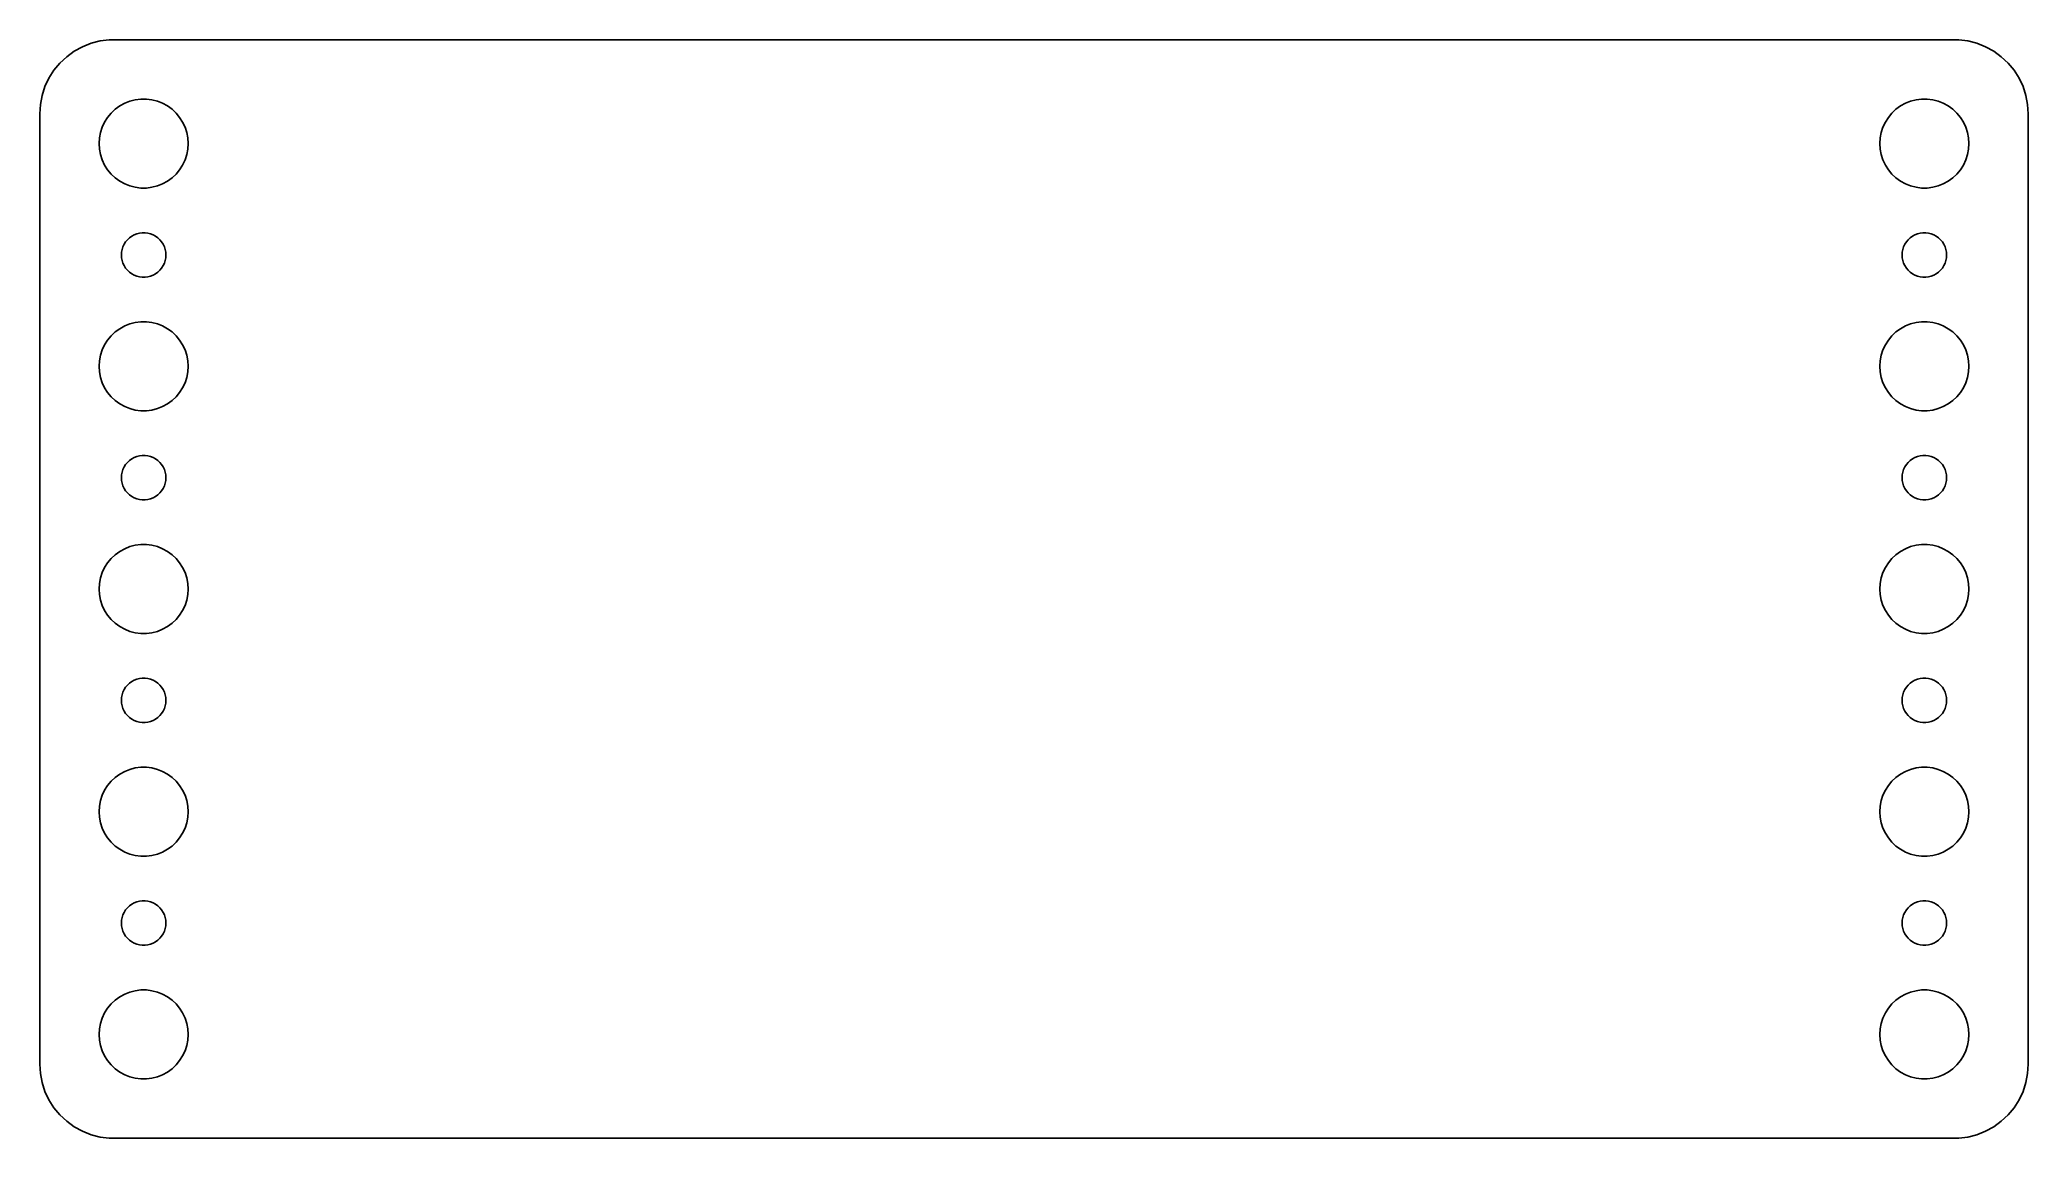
# Model space of a CAD drawing. Header units: metres. Extents: x -67 to 67, y -37 to 37.
import ezdxf

# ---------------------------------------------------------------- set-up
doc = ezdxf.new("R2010")
doc.units = ezdxf.units.M

msp = doc.modelspace()

# ---------------------------------------------------------------- linework, layer by layer
for p, q in [((-64.6791, 36.2216), (-65.1871, 35.8526)), ((-64.1289, 36.5241), (-64.6791, 36.2216)), ((-63.5451, 36.7553), (-64.1289, 36.5241)), ((-62.9369, 36.9114), (-63.5451, 36.7553)), ((-62.3139, 36.9901), (-62.9369, 36.9114)), ((62.3139, 36.9901), (-62.3139, 36.9901)), ((62.9369, 36.9114), (62.3139, 36.9901)), ((63.5451, 36.7553), (62.9369, 36.9114)), ((64.1289, 36.5241), (63.5451, 36.7553)), ((64.6791, 36.2216), (64.1289, 36.5241)), ((65.1871, 35.8526), (64.6791, 36.2216)), ((-66.0451, 34.9389), (-66.3815, 34.4088)), ((-65.6448, 35.4227), (-66.0451, 34.9389)), ((-65.1871, 35.8526), (-65.6448, 35.4227)), ((65.6448, 35.4227), (65.1871, 35.8526)), ((66.0451, 34.9389), (65.6448, 35.4227)), ((66.3815, 34.4088), (66.0451, 34.9389)), ((-66.6489, 33.8406), (-66.8429, 33.2434)), ((-66.3815, 34.4088), (-66.6489, 33.8406)), ((66.6489, 33.8406), (66.3815, 34.4088)), ((66.8429, 33.2434), (66.6489, 33.8406)), ((-66.9606, 32.6267), (-67, 32)), ((-66.8429, 33.2434), (-66.9606, 32.6267)), ((-62.1869, 32.0536), (-61.9123, 32.3115)), ((-61.9123, 32.3115), (-61.6075, 32.533)), ((-61.6075, 32.533), (-61.2773, 32.7145)), ((-61.2773, 32.7145), (-60.927, 32.8532)), ((-60.927, 32.8532), (-60.5621, 32.9469)), ((-60.5621, 32.9469), (-60.1884, 32.9941)), ((-60.1884, 32.9941), (-59.8116, 32.9941)), ((-59.8116, 32.9941), (-59.4379, 32.9469)), ((-59.4379, 32.9469), (-59.0729, 32.8532)), ((-59.0729, 32.8532), (-58.7227, 32.7145)), ((-58.7227, 32.7145), (-58.3925, 32.533)), ((-58.3925, 32.533), (-58.0877, 32.3115)), ((-58.0877, 32.3115), (-57.8131, 32.0536)), ((57.8131, 32.0536), (58.0877, 32.3115)), ((58.0877, 32.3115), (58.3925, 32.533)), ((58.3925, 32.533), (58.7227, 32.7145)), ((58.7227, 32.7145), (59.0729, 32.8532)), ((59.0729, 32.8532), (59.4379, 32.9469)), ((59.4379, 32.9469), (59.8116, 32.9941)), ((59.8116, 32.9941), (60.1884, 32.9941)), ((60.1884, 32.9941), (60.5621, 32.9469)), ((60.5621, 32.9469), (60.927, 32.8532)), ((60.927, 32.8532), (61.2773, 32.7145)), ((61.2773, 32.7145), (61.6075, 32.533)), ((61.6075, 32.533), (61.9123, 32.3115)), ((61.9123, 32.3115), (62.1869, 32.0536)), ((66.9606, 32.6267), (66.8429, 33.2434)), ((67, 32), (66.9606, 32.6267)), ((-67, 32), (-67, -32)), ((-62.9057, 30.7461), (-62.7893, 31.1044)), ((-62.7893, 31.1044), (-62.6289, 31.4453)), ((-62.6289, 31.4453), (-62.427, 31.7634)), ((-62.427, 31.7634), (-62.1869, 32.0536)), ((-57.8131, 32.0536), (-57.5729, 31.7634)), ((-57.5729, 31.7634), (-57.3711, 31.4453)), ((-57.3711, 31.4453), (-57.2107, 31.1044)), ((-57.2107, 31.1044), (-57.0942, 30.7461)), ((57.0942, 30.7461), (57.2107, 31.1044)), ((57.2107, 31.1044), (57.3711, 31.4453)), ((57.3711, 31.4453), (57.5729, 31.7634)), ((57.5729, 31.7634), (57.8131, 32.0536)), ((62.1869, 32.0536), (62.427, 31.7634)), ((62.427, 31.7634), (62.6289, 31.4453)), ((62.6289, 31.4453), (62.7893, 31.1044)), ((62.7893, 31.1044), (62.9057, 30.7461)), ((67, -32), (67, 32)), ((-63, 30), (-62.9763, 30.376)), ((-62.9763, 29.624), (-63, 30)), ((-62.9763, 30.376), (-62.9057, 30.7461)), ((-62.9057, 29.2539), (-62.9763, 29.624)), ((-57.0942, 30.7461), (-57.0237, 30.376)), ((-57.0237, 29.624), (-57.0942, 29.2539)), ((-57.0237, 30.376), (-57, 30)), ((-57, 30), (-57.0237, 29.624)), ((57, 30), (57.0237, 30.376)), ((57.0237, 29.624), (57, 30)), ((57.0237, 30.376), (57.0942, 30.7461)), ((57.0942, 29.2539), (57.0237, 29.624)), ((62.9057, 30.7461), (62.9763, 30.376)), ((62.9763, 29.624), (62.9057, 29.2539)), ((62.9763, 30.376), (63, 30)), ((63, 30), (62.9763, 29.624)), ((-62.7893, 28.8956), (-62.9057, 29.2539)), ((-62.6289, 28.5547), (-62.7893, 28.8956)), ((-62.427, 28.2366), (-62.6289, 28.5547)), ((-62.1869, 27.9464), (-62.427, 28.2366)), ((-57.5729, 28.2366), (-57.8131, 27.9464)), ((-57.3711, 28.5547), (-57.5729, 28.2366)), ((-57.2107, 28.8956), (-57.3711, 28.5547)), ((-57.0942, 29.2539), (-57.2107, 28.8956)), ((57.2107, 28.8956), (57.0942, 29.2539)), ((57.3711, 28.5547), (57.2107, 28.8956)), ((57.5729, 28.2366), (57.3711, 28.5547)), ((57.8131, 27.9464), (57.5729, 28.2366)), ((62.427, 28.2366), (62.1869, 27.9464)), ((62.6289, 28.5547), (62.427, 28.2366)), ((62.7893, 28.8956), (62.6289, 28.5547)), ((62.9057, 29.2539), (62.7893, 28.8956)), ((-61.9123, 27.6884), (-62.1869, 27.9464)), ((-61.6075, 27.467), (-61.9123, 27.6884)), ((-61.2773, 27.2855), (-61.6075, 27.467)), ((-60.927, 27.1468), (-61.2773, 27.2855)), ((-60.5621, 27.0531), (-60.927, 27.1468)), ((-60.1884, 27.0059), (-60.5621, 27.0531)), ((-59.8116, 27.0059), (-60.1884, 27.0059)), ((-59.4379, 27.0531), (-59.8116, 27.0059)), ((-59.0729, 27.1468), (-59.4379, 27.0531)), ((-58.7227, 27.2855), (-59.0729, 27.1468)), ((-58.3925, 27.467), (-58.7227, 27.2855)), ((-58.0877, 27.6884), (-58.3925, 27.467)), ((-57.8131, 27.9464), (-58.0877, 27.6884)), ((58.0877, 27.6884), (57.8131, 27.9464)), ((58.3925, 27.467), (58.0877, 27.6884)), ((58.7227, 27.2855), (58.3925, 27.467)), ((59.0729, 27.1468), (58.7227, 27.2855)), ((59.4379, 27.0531), (59.0729, 27.1468)), ((59.8116, 27.0059), (59.4379, 27.0531)), ((60.1884, 27.0059), (59.8116, 27.0059)), ((60.5621, 27.0531), (60.1884, 27.0059)), ((60.927, 27.1468), (60.5621, 27.0531)), ((61.2773, 27.2855), (60.927, 27.1468)), ((61.6075, 27.467), (61.2773, 27.2855)), ((61.9123, 27.6884), (61.6075, 27.467)), ((62.1869, 27.9464), (61.9123, 27.6884)), ((-61.4882, 22.688), (-61.4529, 22.873)), ((-61.4529, 22.873), (-61.3947, 23.0522)), ((-61.3947, 23.0522), (-61.3145, 23.2226)), ((-61.3145, 23.2226), (-61.2135, 23.3817)), ((-61.2135, 23.3817), (-61.0934, 23.5268)), ((-61.0934, 23.5268), (-60.9561, 23.6558)), ((-60.9561, 23.6558), (-60.8037, 23.7665)), ((-60.8037, 23.7665), (-60.6387, 23.8572)), ((-60.6387, 23.8572), (-60.4635, 23.9266)), ((-60.4635, 23.9266), (-60.2811, 23.9734)), ((-60.2811, 23.9734), (-60.0942, 23.997)), ((-60.0942, 23.997), (-59.9058, 23.997)), ((-59.9058, 23.997), (-59.7189, 23.9734)), ((-59.7189, 23.9734), (-59.5365, 23.9266)), ((-59.5365, 23.9266), (-59.3613, 23.8572)), ((-59.3613, 23.8572), (-59.1963, 23.7665)), ((-59.1963, 23.7665), (-59.0439, 23.6558)), ((-59.0439, 23.6558), (-58.9065, 23.5268)), ((-58.9065, 23.5268), (-58.7865, 23.3817)), ((-58.7865, 23.3817), (-58.6855, 23.2226)), ((-58.6855, 23.2226), (-58.6053, 23.0522)), ((-58.6053, 23.0522), (-58.5471, 22.873)), ((-58.5471, 22.873), (-58.5118, 22.688)), ((58.5118, 22.688), (58.5471, 22.873)), ((58.5471, 22.873), (58.6053, 23.0522)), ((58.6053, 23.0522), (58.6855, 23.2226)), ((58.6855, 23.2226), (58.7865, 23.3817)), ((58.7865, 23.3817), (58.9065, 23.5268)), ((58.9065, 23.5268), (59.0439, 23.6558)), ((59.0439, 23.6558), (59.1963, 23.7665)), ((59.1963, 23.7665), (59.3613, 23.8572)), ((59.3613, 23.8572), (59.5365, 23.9266)), ((59.5365, 23.9266), (59.7189, 23.9734)), ((59.7189, 23.9734), (59.9058, 23.997)), ((59.9058, 23.997), (60.0942, 23.997)), ((60.0942, 23.997), (60.2811, 23.9734)), ((60.2811, 23.9734), (60.4635, 23.9266)), ((60.4635, 23.9266), (60.6387, 23.8572)), ((60.6387, 23.8572), (60.8037, 23.7665)), ((60.8037, 23.7665), (60.9561, 23.6558)), ((60.9561, 23.6558), (61.0934, 23.5268)), ((61.0934, 23.5268), (61.2135, 23.3817)), ((61.2135, 23.3817), (61.3145, 23.2226)), ((61.3145, 23.2226), (61.3947, 23.0522)), ((61.3947, 23.0522), (61.4529, 22.873)), ((61.4529, 22.873), (61.4882, 22.688)), ((-61.5, 22.5), (-61.4882, 22.688)), ((-61.4882, 22.312), (-61.5, 22.5)), ((-61.4529, 22.127), (-61.4882, 22.312)), ((-61.3947, 21.9478), (-61.4529, 22.127)), ((-61.3145, 21.7774), (-61.3947, 21.9478)), ((-61.2135, 21.6183), (-61.3145, 21.7774)), ((-61.0934, 21.4732), (-61.2135, 21.6183)), ((-60.9561, 21.3442), (-61.0934, 21.4732)), ((-58.9065, 21.4732), (-59.0439, 21.3442)), ((-58.7865, 21.6183), (-58.9065, 21.4732)), ((-58.6855, 21.7774), (-58.7865, 21.6183)), ((-58.6053, 21.9478), (-58.6855, 21.7774)), ((-58.5471, 22.127), (-58.6053, 21.9478)), ((-58.5118, 22.312), (-58.5471, 22.127)), ((-58.5118, 22.688), (-58.5, 22.5)), ((-58.5, 22.5), (-58.5118, 22.312)), ((58.5, 22.5), (58.5118, 22.688)), ((58.5118, 22.312), (58.5, 22.5)), ((58.5471, 22.127), (58.5118, 22.312)), ((58.6053, 21.9478), (58.5471, 22.127)), ((58.6855, 21.7774), (58.6053, 21.9478)), ((58.7865, 21.6183), (58.6855, 21.7774)), ((58.9065, 21.4732), (58.7865, 21.6183)), ((59.0439, 21.3442), (58.9065, 21.4732)), ((61.0934, 21.4732), (60.9561, 21.3442)), ((61.2135, 21.6183), (61.0934, 21.4732)), ((61.3145, 21.7774), (61.2135, 21.6183)), ((61.3947, 21.9478), (61.3145, 21.7774)), ((61.4529, 22.127), (61.3947, 21.9478)), ((61.4882, 22.312), (61.4529, 22.127)), ((61.4882, 22.688), (61.5, 22.5)), ((61.5, 22.5), (61.4882, 22.312)), ((-60.8037, 21.2335), (-60.9561, 21.3442)), ((-60.6387, 21.1427), (-60.8037, 21.2335)), ((-60.4635, 21.0734), (-60.6387, 21.1427)), ((-60.2811, 21.0266), (-60.4635, 21.0734)), ((-60.0942, 21.003), (-60.2811, 21.0266)), ((-59.9058, 21.003), (-60.0942, 21.003)), ((-59.7189, 21.0266), (-59.9058, 21.003)), ((-59.5365, 21.0734), (-59.7189, 21.0266)), ((-59.3613, 21.1427), (-59.5365, 21.0734)), ((-59.1963, 21.2335), (-59.3613, 21.1427)), ((-59.0439, 21.3442), (-59.1963, 21.2335)), ((59.1963, 21.2335), (59.0439, 21.3442)), ((59.3613, 21.1427), (59.1963, 21.2335)), ((59.5365, 21.0734), (59.3613, 21.1427)), ((59.7189, 21.0266), (59.5365, 21.0734)), ((59.9058, 21.003), (59.7189, 21.0266)), ((60.0942, 21.003), (59.9058, 21.003)), ((60.2811, 21.0266), (60.0942, 21.003)), ((60.4635, 21.0734), (60.2811, 21.0266)), ((60.6387, 21.1427), (60.4635, 21.0734)), ((60.8037, 21.2335), (60.6387, 21.1427)), ((60.9561, 21.3442), (60.8037, 21.2335)), ((-61.9123, 17.3115), (-61.6075, 17.533)), ((-61.6075, 17.533), (-61.2773, 17.7145)), ((-61.2773, 17.7145), (-60.927, 17.8532)), ((-60.927, 17.8532), (-60.5621, 17.9469)), ((-60.5621, 17.9469), (-60.1884, 17.9941)), ((-60.1884, 17.9941), (-59.8116, 17.9941)), ((-59.8116, 17.9941), (-59.4379, 17.9469)), ((-59.4379, 17.9469), (-59.0729, 17.8532)), ((-59.0729, 17.8532), (-58.7227, 17.7145)), ((-58.7227, 17.7145), (-58.3925, 17.533)), ((-58.3925, 17.533), (-58.0877, 17.3115)), ((58.0877, 17.3115), (58.3925, 17.533)), ((58.3925, 17.533), (58.7227, 17.7145)), ((58.7227, 17.7145), (59.0729, 17.8532)), ((59.0729, 17.8532), (59.4379, 17.9469)), ((59.4379, 17.9469), (59.8116, 17.9941)), ((59.8116, 17.9941), (60.1884, 17.9941)), ((60.1884, 17.9941), (60.5621, 17.9469)), ((60.5621, 17.9469), (60.927, 17.8532)), ((60.927, 17.8532), (61.2773, 17.7145)), ((61.2773, 17.7145), (61.6075, 17.533)), ((61.6075, 17.533), (61.9123, 17.3115)), ((-62.9057, 15.7461), (-62.7893, 16.1044)), ((-62.7893, 16.1044), (-62.6289, 16.4453)), ((-62.6289, 16.4453), (-62.427, 16.7634)), ((-62.427, 16.7634), (-62.1869, 17.0536)), ((-62.1869, 17.0536), (-61.9123, 17.3115)), ((-58.0877, 17.3115), (-57.8131, 17.0536)), ((-57.8131, 17.0536), (-57.5729, 16.7634)), ((-57.5729, 16.7634), (-57.3711, 16.4453)), ((-57.3711, 16.4453), (-57.2107, 16.1044)), ((-57.2107, 16.1044), (-57.0942, 15.7461)), ((57.0942, 15.7461), (57.2107, 16.1044)), ((57.2107, 16.1044), (57.3711, 16.4453)), ((57.3711, 16.4453), (57.5729, 16.7634)), ((57.5729, 16.7634), (57.8131, 17.0536)), ((57.8131, 17.0536), (58.0877, 17.3115)), ((61.9123, 17.3115), (62.1869, 17.0536)), ((62.1869, 17.0536), (62.427, 16.7634)), ((62.427, 16.7634), (62.6289, 16.4453)), ((62.6289, 16.4453), (62.7893, 16.1044)), ((62.7893, 16.1044), (62.9057, 15.7461)), ((-63, 15), (-62.9763, 15.376)), ((-62.9763, 14.624), (-63, 15)), ((-62.9763, 15.376), (-62.9057, 15.7461)), ((-57.0942, 15.7461), (-57.0237, 15.376)), ((-57.0237, 15.376), (-57, 15)), ((-57, 15), (-57.0237, 14.624)), ((57, 15), (57.0237, 15.376)), ((57.0237, 14.624), (57, 15)), ((57.0237, 15.376), (57.0942, 15.7461)), ((62.9057, 15.7461), (62.9763, 15.376)), ((62.9763, 15.376), (63, 15)), ((63, 15), (62.9763, 14.624)), ((-62.9057, 14.2539), (-62.9763, 14.624)), ((-62.7893, 13.8956), (-62.9057, 14.2539)), ((-62.6289, 13.5547), (-62.7893, 13.8956)), ((-62.427, 13.2366), (-62.6289, 13.5547)), ((-57.3711, 13.5547), (-57.5729, 13.2366)), ((-57.2107, 13.8956), (-57.3711, 13.5547)), ((-57.0942, 14.2539), (-57.2107, 13.8956)), ((-57.0237, 14.624), (-57.0942, 14.2539)), ((57.0942, 14.2539), (57.0237, 14.624)), ((57.2107, 13.8956), (57.0942, 14.2539)), ((57.3711, 13.5547), (57.2107, 13.8956)), ((57.5729, 13.2366), (57.3711, 13.5547)), ((62.6289, 13.5547), (62.427, 13.2366)), ((62.7893, 13.8956), (62.6289, 13.5547)), ((62.9057, 14.2539), (62.7893, 13.8956)), ((62.9763, 14.624), (62.9057, 14.2539)), ((-62.1869, 12.9464), (-62.427, 13.2366)), ((-61.9123, 12.6884), (-62.1869, 12.9464)), ((-61.6075, 12.467), (-61.9123, 12.6884)), ((-61.2773, 12.2855), (-61.6075, 12.467)), ((-60.927, 12.1468), (-61.2773, 12.2855)), ((-60.5621, 12.0531), (-60.927, 12.1468)), ((-59.0729, 12.1468), (-59.4379, 12.0531)), ((-58.7227, 12.2855), (-59.0729, 12.1468)), ((-58.3925, 12.467), (-58.7227, 12.2855)), ((-58.0877, 12.6884), (-58.3925, 12.467)), ((-57.8131, 12.9464), (-58.0877, 12.6884)), ((-57.5729, 13.2366), (-57.8131, 12.9464)), ((57.8131, 12.9464), (57.5729, 13.2366)), ((58.0877, 12.6884), (57.8131, 12.9464)), ((58.3925, 12.467), (58.0877, 12.6884)), ((58.7227, 12.2855), (58.3925, 12.467)), ((59.0729, 12.1468), (58.7227, 12.2855)), ((59.4379, 12.0531), (59.0729, 12.1468)), ((60.927, 12.1468), (60.5621, 12.0531)), ((61.2773, 12.2855), (60.927, 12.1468)), ((61.6075, 12.467), (61.2773, 12.2855)), ((61.9123, 12.6884), (61.6075, 12.467)), ((62.1869, 12.9464), (61.9123, 12.6884)), ((62.427, 13.2366), (62.1869, 12.9464)), ((-60.1884, 12.0059), (-60.5621, 12.0531)), ((-59.8116, 12.0059), (-60.1884, 12.0059)), ((-59.4379, 12.0531), (-59.8116, 12.0059)), ((59.8116, 12.0059), (59.4379, 12.0531)), ((60.1884, 12.0059), (59.8116, 12.0059)), ((60.5621, 12.0531), (60.1884, 12.0059)), ((-61.4529, 7.87303), (-61.3947, 8.05219)), ((-61.3947, 8.05219), (-61.3145, 8.22263)), ((-61.3145, 8.22263), (-61.2135, 8.38167)), ((-61.2135, 8.38167), (-61.0934, 8.52681)), ((-61.0934, 8.52681), (-60.9561, 8.65576)), ((-60.9561, 8.65576), (-60.8037, 8.76648)), ((-60.8037, 8.76648), (-60.6387, 8.85724)), ((-60.6387, 8.85724), (-60.4635, 8.92657)), ((-60.4635, 8.92657), (-60.2811, 8.97342)), ((-60.2811, 8.97342), (-60.0942, 8.99704)), ((-60.0942, 8.99704), (-59.9058, 8.99704)), ((-59.9058, 8.99704), (-59.7189, 8.97342)), ((-59.7189, 8.97342), (-59.5365, 8.92657)), ((-59.5365, 8.92657), (-59.3613, 8.85724)), ((-59.3613, 8.85724), (-59.1963, 8.76648)), ((-59.1963, 8.76648), (-59.0439, 8.65576)), ((-59.0439, 8.65576), (-58.9065, 8.52681)), ((-58.9065, 8.52681), (-58.7865, 8.38167)), ((-58.7865, 8.38167), (-58.6855, 8.22263)), ((-58.6855, 8.22263), (-58.6053, 8.05219)), ((-58.6053, 8.05219), (-58.5471, 7.87303)), ((58.5471, 7.87303), (58.6053, 8.05219)), ((58.6053, 8.05219), (58.6855, 8.22263)), ((58.6855, 8.22263), (58.7865, 8.38167)), ((58.7865, 8.38167), (58.9065, 8.52681)), ((58.9065, 8.52681), (59.0439, 8.65576)), ((59.0439, 8.65576), (59.1963, 8.76648)), ((59.1963, 8.76648), (59.3613, 8.85724)), ((59.3613, 8.85724), (59.5365, 8.92657)), ((59.5365, 8.92657), (59.7189, 8.97342)), ((59.7189, 8.97342), (59.9058, 8.99704)), ((59.9058, 8.99704), (60.0942, 8.99704)), ((60.0942, 8.99704), (60.2811, 8.97342)), ((60.2811, 8.97342), (60.4635, 8.92657)), ((60.4635, 8.92657), (60.6387, 8.85724)), ((60.6387, 8.85724), (60.8037, 8.76648)), ((60.8037, 8.76648), (60.9561, 8.65576)), ((60.9561, 8.65576), (61.0934, 8.52681)), ((61.0934, 8.52681), (61.2135, 8.38167)), ((61.2135, 8.38167), (61.3145, 8.22263)), ((61.3145, 8.22263), (61.3947, 8.05219)), ((61.3947, 8.05219), (61.4529, 7.87303)), ((-61.5, 7.5), (-61.4882, 7.68799)), ((-61.4882, 7.312), (-61.5, 7.5)), ((-61.4882, 7.68799), (-61.4529, 7.87303)), ((-61.4529, 7.12695), (-61.4882, 7.312)), ((-61.3947, 6.9478), (-61.4529, 7.12695)), ((-61.3145, 6.77736), (-61.3947, 6.9478)), ((-61.2135, 6.61832), (-61.3145, 6.77736)), ((-58.6855, 6.77736), (-58.7865, 6.61832)), ((-58.6053, 6.9478), (-58.6855, 6.77736)), ((-58.5471, 7.12695), (-58.6053, 6.9478)), ((-58.5471, 7.87303), (-58.5118, 7.68799)), ((-58.5118, 7.312), (-58.5471, 7.12695)), ((-58.5118, 7.68799), (-58.5, 7.5)), ((-58.5, 7.5), (-58.5118, 7.312)), ((58.5, 7.5), (58.5118, 7.68799)), ((58.5118, 7.312), (58.5, 7.5)), ((58.5118, 7.68799), (58.5471, 7.87303)), ((58.5471, 7.12695), (58.5118, 7.312)), ((58.6053, 6.9478), (58.5471, 7.12695)), ((58.6855, 6.77736), (58.6053, 6.9478)), ((58.7865, 6.61832), (58.6855, 6.77736)), ((61.3145, 6.77736), (61.2135, 6.61832)), ((61.3947, 6.9478), (61.3145, 6.77736)), ((61.4529, 7.12695), (61.3947, 6.9478)), ((61.4529, 7.87303), (61.4882, 7.68799)), ((61.4882, 7.312), (61.4529, 7.12695)), ((61.4882, 7.68799), (61.5, 7.5)), ((61.5, 7.5), (61.4882, 7.312)), ((-61.0934, 6.47318), (-61.2135, 6.61832)), ((-60.9561, 6.34422), (-61.0934, 6.47318)), ((-60.8037, 6.23351), (-60.9561, 6.34422)), ((-60.6387, 6.14275), (-60.8037, 6.23351)), ((-60.4635, 6.07341), (-60.6387, 6.14275)), ((-60.2811, 6.02657), (-60.4635, 6.07341)), ((-60.0942, 6.00294), (-60.2811, 6.02657)), ((-59.9058, 6.00294), (-60.0942, 6.00294)), ((-59.7189, 6.02657), (-59.9058, 6.00294)), ((-59.5365, 6.07341), (-59.7189, 6.02657)), ((-59.3613, 6.14275), (-59.5365, 6.07341)), ((-59.1963, 6.23351), (-59.3613, 6.14275)), ((-59.0439, 6.34422), (-59.1963, 6.23351)), ((-58.9065, 6.47318), (-59.0439, 6.34422)), ((-58.7865, 6.61832), (-58.9065, 6.47318)), ((58.9065, 6.47318), (58.7865, 6.61832)), ((59.0439, 6.34422), (58.9065, 6.47318)), ((59.1963, 6.23351), (59.0439, 6.34422)), ((59.3613, 6.14275), (59.1963, 6.23351)), ((59.5365, 6.07341), (59.3613, 6.14275)), ((59.7189, 6.02657), (59.5365, 6.07341)), ((59.9058, 6.00294), (59.7189, 6.02657)), ((60.0942, 6.00294), (59.9058, 6.00294)), ((60.2811, 6.02657), (60.0942, 6.00294)), ((60.4635, 6.07341), (60.2811, 6.02657)), ((60.6387, 6.14275), (60.4635, 6.07341)), ((60.8037, 6.23351), (60.6387, 6.14275)), ((60.9561, 6.34422), (60.8037, 6.23351)), ((61.0934, 6.47318), (60.9561, 6.34422)), ((61.2135, 6.61832), (61.0934, 6.47318)), ((-61.6075, 2.53297), (-61.2773, 2.71448)), ((-61.2773, 2.71448), (-60.927, 2.85316)), ((-60.927, 2.85316), (-60.5621, 2.94685)), ((-60.5621, 2.94685), (-60.1884, 2.99408)), ((-60.1884, 2.99408), (-59.8116, 2.99408)), ((-59.8116, 2.99408), (-59.4379, 2.94685)), ((-59.4379, 2.94685), (-59.0729, 2.85316)), ((-59.0729, 2.85316), (-58.7227, 2.71448)), ((-58.7227, 2.71448), (-58.3925, 2.53297)), ((58.3925, 2.53297), (58.7227, 2.71448)), ((58.7227, 2.71448), (59.0729, 2.85316)), ((59.0729, 2.85316), (59.4379, 2.94685)), ((59.4379, 2.94685), (59.8116, 2.99408)), ((59.8116, 2.99408), (60.1884, 2.99408)), ((60.1884, 2.99408), (60.5621, 2.94685)), ((60.5621, 2.94685), (60.927, 2.85316)), ((60.927, 2.85316), (61.2773, 2.71448)), ((61.2773, 2.71448), (61.6075, 2.53297)), ((-62.7893, 1.10437), (-62.6289, 1.44525)), ((-62.6289, 1.44525), (-62.427, 1.76335)), ((-62.427, 1.76335), (-62.1869, 2.05363)), ((-62.1869, 2.05363), (-61.9123, 2.31154)), ((-61.9123, 2.31154), (-61.6075, 2.53297)), ((-58.3925, 2.53297), (-58.0877, 2.31154)), ((-58.0877, 2.31154), (-57.8131, 2.05363)), ((-57.8131, 2.05363), (-57.5729, 1.76335)), ((-57.5729, 1.76335), (-57.3711, 1.44525)), ((-57.3711, 1.44525), (-57.2107, 1.10437)), ((57.2107, 1.10437), (57.3711, 1.44525)), ((57.3711, 1.44525), (57.5729, 1.76335)), ((57.5729, 1.76335), (57.8131, 2.05363)), ((57.8131, 2.05363), (58.0877, 2.31154)), ((58.0877, 2.31154), (58.3925, 2.53297)), ((61.6075, 2.53297), (61.9123, 2.31154)), ((61.9123, 2.31154), (62.1869, 2.05363)), ((62.1869, 2.05363), (62.427, 1.76335)), ((62.427, 1.76335), (62.6289, 1.44525)), ((62.6289, 1.44525), (62.7893, 1.10437)), ((-63, 0), (-62.9763, 0.37599)), ((-62.9763, -0.37599), (-63, 0)), ((-62.9763, 0.37599), (-62.9057, 0.74606)), ((-62.9057, 0.74606), (-62.7893, 1.10437)), ((-57.2107, 1.10437), (-57.0942, 0.74606)), ((-57.0942, 0.74606), (-57.0237, 0.37599)), ((-57.0237, 0.37599), (-57, 0)), ((-57, 0), (-57.0237, -0.37599)), ((57, 0), (57.0237, 0.37599)), ((57.0237, -0.37599), (57, 0)), ((57.0237, 0.37599), (57.0942, 0.74606)), ((57.0942, 0.74606), (57.2107, 1.10437)), ((62.7893, 1.10437), (62.9057, 0.74606)), ((62.9057, 0.74606), (62.9763, 0.37599)), ((62.9763, 0.37599), (63, 0)), ((63, 0), (62.9763, -0.37599)), ((-62.9057, -0.74606), (-62.9763, -0.37599)), ((-62.7893, -1.10437), (-62.9057, -0.74606)), ((-62.6289, -1.44525), (-62.7893, -1.10437)), ((-57.2107, -1.10437), (-57.3711, -1.44525)), ((-57.0942, -0.74606), (-57.2107, -1.10437)), ((-57.0237, -0.37599), (-57.0942, -0.74606)), ((57.0942, -0.74606), (57.0237, -0.37599)), ((57.2107, -1.10437), (57.0942, -0.74606)), ((57.3711, -1.44525), (57.2107, -1.10437)), ((62.7893, -1.10437), (62.6289, -1.44525)), ((62.9057, -0.74606), (62.7893, -1.10437)), ((62.9763, -0.37599), (62.9057, -0.74606)), ((-62.427, -1.76335), (-62.6289, -1.44525)), ((-62.1869, -2.05363), (-62.427, -1.76335)), ((-61.9123, -2.31154), (-62.1869, -2.05363)), ((-61.6075, -2.53297), (-61.9123, -2.31154)), ((-61.2773, -2.71448), (-61.6075, -2.53297)), ((-58.3925, -2.53297), (-58.7227, -2.71448)), ((-58.0877, -2.31154), (-58.3925, -2.53297)), ((-57.8131, -2.05363), (-58.0877, -2.31154)), ((-57.5729, -1.76335), (-57.8131, -2.05363)), ((-57.3711, -1.44525), (-57.5729, -1.76335)), ((57.5729, -1.76335), (57.3711, -1.44525)), ((57.8131, -2.05363), (57.5729, -1.76335)), ((58.0877, -2.31154), (57.8131, -2.05363)), ((58.3925, -2.53297), (58.0877, -2.31154)), ((58.7227, -2.71448), (58.3925, -2.53297)), ((61.6075, -2.53297), (61.2773, -2.71448)), ((61.9123, -2.31154), (61.6075, -2.53297)), ((62.1869, -2.05363), (61.9123, -2.31154)), ((62.427, -1.76335), (62.1869, -2.05363)), ((62.6289, -1.44525), (62.427, -1.76335)), ((-60.927, -2.85316), (-61.2773, -2.71448)), ((-60.5621, -2.94685), (-60.927, -2.85316)), ((-60.1884, -2.99408), (-60.5621, -2.94685)), ((-59.8116, -2.99408), (-60.1884, -2.99408)), ((-59.4379, -2.94685), (-59.8116, -2.99408)), ((-59.0729, -2.85316), (-59.4379, -2.94685)), ((-58.7227, -2.71448), (-59.0729, -2.85316)), ((59.0729, -2.85316), (58.7227, -2.71448)), ((59.4379, -2.94685), (59.0729, -2.85316)), ((59.8116, -2.99408), (59.4379, -2.94685)), ((60.1884, -2.99408), (59.8116, -2.99408)), ((60.5621, -2.94685), (60.1884, -2.99408)), ((60.927, -2.85316), (60.5621, -2.94685)), ((61.2773, -2.71448), (60.927, -2.85316)), ((-61.3145, -6.77736), (-61.2135, -6.61832)), ((-61.2135, -6.61832), (-61.0934, -6.47318)), ((-61.0934, -6.47318), (-60.9561, -6.34422)), ((-60.9561, -6.34422), (-60.8037, -6.23351)), ((-60.8037, -6.23351), (-60.6387, -6.14275)), ((-60.6387, -6.14275), (-60.4635, -6.07341)), ((-60.4635, -6.07341), (-60.2811, -6.02657)), ((-60.2811, -6.02657), (-60.0942, -6.00294)), ((-60.0942, -6.00294), (-59.9058, -6.00294)), ((-59.9058, -6.00294), (-59.7189, -6.02657)), ((-59.7189, -6.02657), (-59.5365, -6.07341)), ((-59.5365, -6.07341), (-59.3613, -6.14275)), ((-59.3613, -6.14275), (-59.1963, -6.23351)), ((-59.1963, -6.23351), (-59.0439, -6.34422)), ((-59.0439, -6.34422), (-58.9065, -6.47318)), ((-58.9065, -6.47318), (-58.7865, -6.61832)), ((-58.7865, -6.61832), (-58.6855, -6.77736)), ((58.6855, -6.77736), (58.7865, -6.61832)), ((58.7865, -6.61832), (58.9065, -6.47318)), ((58.9065, -6.47318), (59.0439, -6.34422)), ((59.0439, -6.34422), (59.1963, -6.23351)), ((59.1963, -6.23351), (59.3613, -6.14275)), ((59.3613, -6.14275), (59.5365, -6.07341)), ((59.5365, -6.07341), (59.7189, -6.02657)), ((59.7189, -6.02657), (59.9058, -6.00294)), ((59.9058, -6.00294), (60.0942, -6.00294)), ((60.0942, -6.00294), (60.2811, -6.02657)), ((60.2811, -6.02657), (60.4635, -6.07341)), ((60.4635, -6.07341), (60.6387, -6.14275)), ((60.6387, -6.14275), (60.8037, -6.23351)), ((60.8037, -6.23351), (60.9561, -6.34422)), ((60.9561, -6.34422), (61.0934, -6.47318)), ((61.0934, -6.47318), (61.2135, -6.61832)), ((61.2135, -6.61832), (61.3145, -6.77736)), ((-61.5, -7.5), (-61.4882, -7.312)), ((-61.4882, -7.68799), (-61.5, -7.5)), ((-61.4882, -7.312), (-61.4529, -7.12695)), ((-61.4529, -7.87303), (-61.4882, -7.68799)), ((-61.4529, -7.12695), (-61.3947, -6.9478)), ((-61.3947, -8.05219), (-61.4529, -7.87303)), ((-61.3947, -6.9478), (-61.3145, -6.77736)), ((-58.6855, -6.77736), (-58.6053, -6.9478)), ((-58.6053, -6.9478), (-58.5471, -7.12695)), ((-58.5471, -7.87303), (-58.6053, -8.05219)), ((-58.5471, -7.12695), (-58.5118, -7.312)), ((-58.5118, -7.68799), (-58.5471, -7.87303)), ((-58.5118, -7.312), (-58.5, -7.5)), ((-58.5, -7.5), (-58.5118, -7.68799)), ((58.5, -7.5), (58.5118, -7.312)), ((58.5118, -7.68799), (58.5, -7.5)), ((58.5118, -7.312), (58.5471, -7.12695)), ((58.5471, -7.87303), (58.5118, -7.68799)), ((58.5471, -7.12695), (58.6053, -6.9478)), ((58.6053, -8.05219), (58.5471, -7.87303)), ((58.6053, -6.9478), (58.6855, -6.77736)), ((61.3145, -6.77736), (61.3947, -6.9478)), ((61.3947, -6.9478), (61.4529, -7.12695)), ((61.4529, -7.87303), (61.3947, -8.05219)), ((61.4529, -7.12695), (61.4882, -7.312)), ((61.4882, -7.68799), (61.4529, -7.87303)), ((61.4882, -7.312), (61.5, -7.5)), ((61.5, -7.5), (61.4882, -7.68799)), ((-61.3145, -8.22263), (-61.3947, -8.05219)), ((-61.2135, -8.38167), (-61.3145, -8.22263)), ((-61.0934, -8.52681), (-61.2135, -8.38167)), ((-60.9561, -8.65576), (-61.0934, -8.52681)), ((-60.8037, -8.76648), (-60.9561, -8.65576)), ((-60.6387, -8.85724), (-60.8037, -8.76648)), ((-60.4635, -8.92657), (-60.6387, -8.85724)), ((-60.2811, -8.97342), (-60.4635, -8.92657)), ((-60.0942, -8.99704), (-60.2811, -8.97342)), ((-59.9058, -8.99704), (-60.0942, -8.99704)), ((-59.7189, -8.97342), (-59.9058, -8.99704)), ((-59.5365, -8.92657), (-59.7189, -8.97342)), ((-59.3613, -8.85724), (-59.5365, -8.92657)), ((-59.1963, -8.76648), (-59.3613, -8.85724)), ((-59.0439, -8.65576), (-59.1963, -8.76648)), ((-58.9065, -8.52681), (-59.0439, -8.65576)), ((-58.7865, -8.38167), (-58.9065, -8.52681)), ((-58.6855, -8.22263), (-58.7865, -8.38167)), ((-58.6053, -8.05219), (-58.6855, -8.22263)), ((58.6855, -8.22263), (58.6053, -8.05219)), ((58.7865, -8.38167), (58.6855, -8.22263)), ((58.9065, -8.52681), (58.7865, -8.38167)), ((59.0439, -8.65576), (58.9065, -8.52681)), ((59.1963, -8.76648), (59.0439, -8.65576)), ((59.3613, -8.85724), (59.1963, -8.76648)), ((59.5365, -8.92657), (59.3613, -8.85724)), ((59.7189, -8.97342), (59.5365, -8.92657)), ((59.9058, -8.99704), (59.7189, -8.97342)), ((60.0942, -8.99704), (59.9058, -8.99704)), ((60.2811, -8.97342), (60.0942, -8.99704)), ((60.4635, -8.92657), (60.2811, -8.97342)), ((60.6387, -8.85724), (60.4635, -8.92657)), ((60.8037, -8.76648), (60.6387, -8.85724)), ((60.9561, -8.65576), (60.8037, -8.76648)), ((61.0934, -8.52681), (60.9561, -8.65576)), ((61.2135, -8.38167), (61.0934, -8.52681)), ((61.3145, -8.22263), (61.2135, -8.38167)), ((61.3947, -8.05219), (61.3145, -8.22263)), ((-60.927, -12.1468), (-60.5621, -12.0531)), ((-60.5621, -12.0531), (-60.1884, -12.0059)), ((-60.1884, -12.0059), (-59.8116, -12.0059)), ((-59.8116, -12.0059), (-59.4379, -12.0531)), ((-59.4379, -12.0531), (-59.0729, -12.1468)), ((59.0729, -12.1468), (59.4379, -12.0531)), ((59.4379, -12.0531), (59.8116, -12.0059)), ((59.8116, -12.0059), (60.1884, -12.0059)), ((60.1884, -12.0059), (60.5621, -12.0531)), ((60.5621, -12.0531), (60.927, -12.1468)), ((-62.6289, -13.5547), (-62.427, -13.2366)), ((-62.427, -13.2366), (-62.1869, -12.9464)), ((-62.1869, -12.9464), (-61.9123, -12.6884)), ((-61.9123, -12.6884), (-61.6075, -12.467)), ((-61.6075, -12.467), (-61.2773, -12.2855)), ((-61.2773, -12.2855), (-60.927, -12.1468)), ((-59.0729, -12.1468), (-58.7227, -12.2855)), ((-58.7227, -12.2855), (-58.3925, -12.467)), ((-58.3925, -12.467), (-58.0877, -12.6884)), ((-58.0877, -12.6884), (-57.8131, -12.9464)), ((-57.8131, -12.9464), (-57.5729, -13.2366)), ((-57.5729, -13.2366), (-57.3711, -13.5547)), ((57.3711, -13.5547), (57.5729, -13.2366)), ((57.5729, -13.2366), (57.8131, -12.9464)), ((57.8131, -12.9464), (58.0877, -12.6884)), ((58.0877, -12.6884), (58.3925, -12.467)), ((58.3925, -12.467), (58.7227, -12.2855)), ((58.7227, -12.2855), (59.0729, -12.1468)), ((60.927, -12.1468), (61.2773, -12.2855)), ((61.2773, -12.2855), (61.6075, -12.467)), ((61.6075, -12.467), (61.9123, -12.6884)), ((61.9123, -12.6884), (62.1869, -12.9464)), ((62.1869, -12.9464), (62.427, -13.2366)), ((62.427, -13.2366), (62.6289, -13.5547)), ((-63, -15), (-62.9763, -14.624)), ((-62.9763, -14.624), (-62.9057, -14.2539)), ((-62.9057, -14.2539), (-62.7893, -13.8956)), ((-62.7893, -13.8956), (-62.6289, -13.5547)), ((-57.3711, -13.5547), (-57.2107, -13.8956)), ((-57.2107, -13.8956), (-57.0942, -14.2539)), ((-57.0942, -14.2539), (-57.0237, -14.624)), ((-57.0237, -14.624), (-57, -15)), ((57, -15), (57.0237, -14.624)), ((57.0237, -14.624), (57.0942, -14.2539)), ((57.0942, -14.2539), (57.2107, -13.8956)), ((57.2107, -13.8956), (57.3711, -13.5547)), ((62.6289, -13.5547), (62.7893, -13.8956)), ((62.7893, -13.8956), (62.9057, -14.2539)), ((62.9057, -14.2539), (62.9763, -14.624)), ((62.9763, -14.624), (63, -15)), ((-62.9763, -15.376), (-63, -15)), ((-62.9057, -15.7461), (-62.9763, -15.376)), ((-62.7893, -16.1044), (-62.9057, -15.7461)), ((-57.0942, -15.7461), (-57.2107, -16.1044)), ((-57.0237, -15.376), (-57.0942, -15.7461)), ((-57, -15), (-57.0237, -15.376)), ((57.0237, -15.376), (57, -15)), ((57.0942, -15.7461), (57.0237, -15.376)), ((57.2107, -16.1044), (57.0942, -15.7461)), ((62.9057, -15.7461), (62.7893, -16.1044)), ((62.9763, -15.376), (62.9057, -15.7461)), ((63, -15), (62.9763, -15.376)), ((-62.6289, -16.4453), (-62.7893, -16.1044)), ((-62.427, -16.7634), (-62.6289, -16.4453)), ((-62.1869, -17.0536), (-62.427, -16.7634)), ((-61.9123, -17.3115), (-62.1869, -17.0536)), ((-61.6075, -17.533), (-61.9123, -17.3115)), ((-58.0877, -17.3115), (-58.3925, -17.533)), ((-57.8131, -17.0536), (-58.0877, -17.3115)), ((-57.5729, -16.7634), (-57.8131, -17.0536)), ((-57.3711, -16.4453), (-57.5729, -16.7634)), ((-57.2107, -16.1044), (-57.3711, -16.4453)), ((57.3711, -16.4453), (57.2107, -16.1044)), ((57.5729, -16.7634), (57.3711, -16.4453)), ((57.8131, -17.0536), (57.5729, -16.7634)), ((58.0877, -17.3115), (57.8131, -17.0536)), ((58.3925, -17.533), (58.0877, -17.3115)), ((61.9123, -17.3115), (61.6075, -17.533)), ((62.1869, -17.0536), (61.9123, -17.3115)), ((62.427, -16.7634), (62.1869, -17.0536)), ((62.6289, -16.4453), (62.427, -16.7634)), ((62.7893, -16.1044), (62.6289, -16.4453)), ((-61.2773, -17.7145), (-61.6075, -17.533)), ((-60.927, -17.8532), (-61.2773, -17.7145)), ((-60.5621, -17.9469), (-60.927, -17.8532)), ((-60.1884, -17.9941), (-60.5621, -17.9469)), ((-59.8116, -17.9941), (-60.1884, -17.9941)), ((-59.4379, -17.9469), (-59.8116, -17.9941)), ((-59.0729, -17.8532), (-59.4379, -17.9469)), ((-58.7227, -17.7145), (-59.0729, -17.8532)), ((-58.3925, -17.533), (-58.7227, -17.7145)), ((58.7227, -17.7145), (58.3925, -17.533)), ((59.0729, -17.8532), (58.7227, -17.7145)), ((59.4379, -17.9469), (59.0729, -17.8532)), ((59.8116, -17.9941), (59.4379, -17.9469)), ((60.1884, -17.9941), (59.8116, -17.9941)), ((60.5621, -17.9469), (60.1884, -17.9941)), ((60.927, -17.8532), (60.5621, -17.9469)), ((61.2773, -17.7145), (60.927, -17.8532)), ((61.6075, -17.533), (61.2773, -17.7145)), ((-61.0934, -21.4732), (-60.9561, -21.3442)), ((-60.9561, -21.3442), (-60.8037, -21.2335)), ((-60.8037, -21.2335), (-60.6387, -21.1427)), ((-60.6387, -21.1427), (-60.4635, -21.0734)), ((-60.4635, -21.0734), (-60.2811, -21.0266)), ((-60.2811, -21.0266), (-60.0942, -21.003)), ((-60.0942, -21.003), (-59.9058, -21.003)), ((-59.9058, -21.003), (-59.7189, -21.0266)), ((-59.7189, -21.0266), (-59.5365, -21.0734)), ((-59.5365, -21.0734), (-59.3613, -21.1427)), ((-59.3613, -21.1427), (-59.1963, -21.2335)), ((-59.1963, -21.2335), (-59.0439, -21.3442)), ((-59.0439, -21.3442), (-58.9065, -21.4732)), ((58.9065, -21.4732), (59.0439, -21.3442)), ((59.0439, -21.3442), (59.1963, -21.2335)), ((59.1963, -21.2335), (59.3613, -21.1427)), ((59.3613, -21.1427), (59.5365, -21.0734)), ((59.5365, -21.0734), (59.7189, -21.0266)), ((59.7189, -21.0266), (59.9058, -21.003)), ((59.9058, -21.003), (60.0942, -21.003)), ((60.0942, -21.003), (60.2811, -21.0266)), ((60.2811, -21.0266), (60.4635, -21.0734)), ((60.4635, -21.0734), (60.6387, -21.1427)), ((60.6387, -21.1427), (60.8037, -21.2335)), ((60.8037, -21.2335), (60.9561, -21.3442)), ((60.9561, -21.3442), (61.0934, -21.4732)), ((-61.5, -22.5), (-61.4882, -22.312)), ((-61.4882, -22.688), (-61.5, -22.5)), ((-61.4882, -22.312), (-61.4529, -22.127)), ((-61.4529, -22.873), (-61.4882, -22.688)), ((-61.4529, -22.127), (-61.3947, -21.9478)), ((-61.3947, -21.9478), (-61.3145, -21.7774)), ((-61.3145, -21.7774), (-61.2135, -21.6183)), ((-61.2135, -21.6183), (-61.0934, -21.4732)), ((-58.9065, -21.4732), (-58.7865, -21.6183)), ((-58.7865, -21.6183), (-58.6855, -21.7774)), ((-58.6855, -21.7774), (-58.6053, -21.9478)), ((-58.6053, -21.9478), (-58.5471, -22.127)), ((-58.5471, -22.127), (-58.5118, -22.312)), ((-58.5118, -22.688), (-58.5471, -22.873)), ((-58.5118, -22.312), (-58.5, -22.5)), ((-58.5, -22.5), (-58.5118, -22.688)), ((58.5, -22.5), (58.5118, -22.312)), ((58.5118, -22.688), (58.5, -22.5)), ((58.5118, -22.312), (58.5471, -22.127)), ((58.5471, -22.873), (58.5118, -22.688)), ((58.5471, -22.127), (58.6053, -21.9478)), ((58.6053, -21.9478), (58.6855, -21.7774)), ((58.6855, -21.7774), (58.7865, -21.6183)), ((58.7865, -21.6183), (58.9065, -21.4732)), ((61.0934, -21.4732), (61.2135, -21.6183)), ((61.2135, -21.6183), (61.3145, -21.7774)), ((61.3145, -21.7774), (61.3947, -21.9478)), ((61.3947, -21.9478), (61.4529, -22.127)), ((61.4529, -22.127), (61.4882, -22.312)), ((61.4882, -22.688), (61.4529, -22.873)), ((61.4882, -22.312), (61.5, -22.5)), ((61.5, -22.5), (61.4882, -22.688)), ((-61.3947, -23.0522), (-61.4529, -22.873)), ((-61.3145, -23.2226), (-61.3947, -23.0522)), ((-61.2135, -23.3817), (-61.3145, -23.2226)), ((-61.0934, -23.5268), (-61.2135, -23.3817)), ((-60.9561, -23.6558), (-61.0934, -23.5268)), ((-60.8037, -23.7665), (-60.9561, -23.6558)), ((-60.6387, -23.8572), (-60.8037, -23.7665)), ((-60.4635, -23.9266), (-60.6387, -23.8572)), ((-60.2811, -23.9734), (-60.4635, -23.9266)), ((-60.0942, -23.997), (-60.2811, -23.9734)), ((-59.9058, -23.997), (-60.0942, -23.997)), ((-59.7189, -23.9734), (-59.9058, -23.997)), ((-59.5365, -23.9266), (-59.7189, -23.9734)), ((-59.3613, -23.8572), (-59.5365, -23.9266)), ((-59.1963, -23.7665), (-59.3613, -23.8572)), ((-59.0439, -23.6558), (-59.1963, -23.7665)), ((-58.9065, -23.5268), (-59.0439, -23.6558)), ((-58.7865, -23.3817), (-58.9065, -23.5268)), ((-58.6855, -23.2226), (-58.7865, -23.3817)), ((-58.6053, -23.0522), (-58.6855, -23.2226)), ((-58.5471, -22.873), (-58.6053, -23.0522)), ((58.6053, -23.0522), (58.5471, -22.873)), ((58.6855, -23.2226), (58.6053, -23.0522)), ((58.7865, -23.3817), (58.6855, -23.2226)), ((58.9065, -23.5268), (58.7865, -23.3817)), ((59.0439, -23.6558), (58.9065, -23.5268)), ((59.1963, -23.7665), (59.0439, -23.6558)), ((59.3613, -23.8572), (59.1963, -23.7665)), ((59.5365, -23.9266), (59.3613, -23.8572)), ((59.7189, -23.9734), (59.5365, -23.9266)), ((59.9058, -23.997), (59.7189, -23.9734)), ((60.0942, -23.997), (59.9058, -23.997)), ((60.2811, -23.9734), (60.0942, -23.997)), ((60.4635, -23.9266), (60.2811, -23.9734)), ((60.6387, -23.8572), (60.4635, -23.9266)), ((60.8037, -23.7665), (60.6387, -23.8572)), ((60.9561, -23.6558), (60.8037, -23.7665)), ((61.0934, -23.5268), (60.9561, -23.6558)), ((61.2135, -23.3817), (61.0934, -23.5268)), ((61.3145, -23.2226), (61.2135, -23.3817)), ((61.3947, -23.0522), (61.3145, -23.2226)), ((61.4529, -22.873), (61.3947, -23.0522)), ((-62.427, -28.2366), (-62.1869, -27.9464)), ((-62.1869, -27.9464), (-61.9123, -27.6884)), ((-61.9123, -27.6884), (-61.6075, -27.467)), ((-61.6075, -27.467), (-61.2773, -27.2855)), ((-61.2773, -27.2855), (-60.927, -27.1468)), ((-60.927, -27.1468), (-60.5621, -27.0531)), ((-60.5621, -27.0531), (-60.1884, -27.0059)), ((-60.1884, -27.0059), (-59.8116, -27.0059)), ((-59.8116, -27.0059), (-59.4379, -27.0531)), ((-59.4379, -27.0531), (-59.0729, -27.1468)), ((-59.0729, -27.1468), (-58.7227, -27.2855)), ((-58.7227, -27.2855), (-58.3925, -27.467)), ((-58.3925, -27.467), (-58.0877, -27.6884)), ((-58.0877, -27.6884), (-57.8131, -27.9464)), ((-57.8131, -27.9464), (-57.5729, -28.2366)), ((57.5729, -28.2366), (57.8131, -27.9464)), ((57.8131, -27.9464), (58.0877, -27.6884)), ((58.0877, -27.6884), (58.3925, -27.467)), ((58.3925, -27.467), (58.7227, -27.2855)), ((58.7227, -27.2855), (59.0729, -27.1468)), ((59.0729, -27.1468), (59.4379, -27.0531)), ((59.4379, -27.0531), (59.8116, -27.0059)), ((59.8116, -27.0059), (60.1884, -27.0059)), ((60.1884, -27.0059), (60.5621, -27.0531)), ((60.5621, -27.0531), (60.927, -27.1468)), ((60.927, -27.1468), (61.2773, -27.2855)), ((61.2773, -27.2855), (61.6075, -27.467)), ((61.6075, -27.467), (61.9123, -27.6884)), ((61.9123, -27.6884), (62.1869, -27.9464)), ((62.1869, -27.9464), (62.427, -28.2366)), ((-62.9763, -29.624), (-62.9057, -29.2539)), ((-62.9057, -29.2539), (-62.7893, -28.8956)), ((-62.7893, -28.8956), (-62.6289, -28.5547)), ((-62.6289, -28.5547), (-62.427, -28.2366)), ((-57.5729, -28.2366), (-57.3711, -28.5547)), ((-57.3711, -28.5547), (-57.2107, -28.8956)), ((-57.2107, -28.8956), (-57.0942, -29.2539)), ((-57.0942, -29.2539), (-57.0237, -29.624)), ((57.0237, -29.624), (57.0942, -29.2539)), ((57.0942, -29.2539), (57.2107, -28.8956)), ((57.2107, -28.8956), (57.3711, -28.5547)), ((57.3711, -28.5547), (57.5729, -28.2366)), ((62.427, -28.2366), (62.6289, -28.5547)), ((62.6289, -28.5547), (62.7893, -28.8956)), ((62.7893, -28.8956), (62.9057, -29.2539)), ((62.9057, -29.2539), (62.9763, -29.624)), ((-63, -30), (-62.9763, -29.624)), ((-62.9763, -30.376), (-63, -30)), ((-62.9057, -30.7461), (-62.9763, -30.376)), ((-62.7893, -31.1044), (-62.9057, -30.7461)), ((-57.0942, -30.7461), (-57.2107, -31.1044)), ((-57.0237, -30.376), (-57.0942, -30.7461)), ((-57.0237, -29.624), (-57, -30)), ((-57, -30), (-57.0237, -30.376)), ((57, -30), (57.0237, -29.624)), ((57.0237, -30.376), (57, -30)), ((57.0942, -30.7461), (57.0237, -30.376)), ((57.2107, -31.1044), (57.0942, -30.7461)), ((62.9057, -30.7461), (62.7893, -31.1044)), ((62.9763, -30.376), (62.9057, -30.7461)), ((62.9763, -29.624), (63, -30)), ((63, -30), (62.9763, -30.376)), ((-67, -32), (-66.9606, -32.6267)), ((-62.6289, -31.4453), (-62.7893, -31.1044)), ((-62.427, -31.7634), (-62.6289, -31.4453)), ((-62.1869, -32.0536), (-62.427, -31.7634)), ((-61.9123, -32.3115), (-62.1869, -32.0536)), ((-57.8131, -32.0536), (-58.0877, -32.3115)), ((-57.5729, -31.7634), (-57.8131, -32.0536)), ((-57.3711, -31.4453), (-57.5729, -31.7634)), ((-57.2107, -31.1044), (-57.3711, -31.4453)), ((57.3711, -31.4453), (57.2107, -31.1044)), ((57.5729, -31.7634), (57.3711, -31.4453)), ((57.8131, -32.0536), (57.5729, -31.7634)), ((58.0877, -32.3115), (57.8131, -32.0536)), ((62.1869, -32.0536), (61.9123, -32.3115)), ((62.427, -31.7634), (62.1869, -32.0536)), ((62.6289, -31.4453), (62.427, -31.7634)), ((62.7893, -31.1044), (62.6289, -31.4453)), ((66.9606, -32.6267), (67, -32)), ((-66.9606, -32.6267), (-66.8429, -33.2434)), ((-66.8429, -33.2434), (-66.6489, -33.8406)), ((-61.6075, -32.533), (-61.9123, -32.3115)), ((-61.2773, -32.7145), (-61.6075, -32.533)), ((-60.927, -32.8532), (-61.2773, -32.7145)), ((-60.5621, -32.9469), (-60.927, -32.8532)), ((-60.1884, -32.9941), (-60.5621, -32.9469)), ((-59.8116, -32.9941), (-60.1884, -32.9941)), ((-59.4379, -32.9469), (-59.8116, -32.9941)), ((-59.0729, -32.8532), (-59.4379, -32.9469)), ((-58.7227, -32.7145), (-59.0729, -32.8532)), ((-58.3925, -32.533), (-58.7227, -32.7145)), ((-58.0877, -32.3115), (-58.3925, -32.533)), ((58.3925, -32.533), (58.0877, -32.3115)), ((58.7227, -32.7145), (58.3925, -32.533)), ((59.0729, -32.8532), (58.7227, -32.7145)), ((59.4379, -32.9469), (59.0729, -32.8532)), ((59.8116, -32.9941), (59.4379, -32.9469)), ((60.1884, -32.9941), (59.8116, -32.9941)), ((60.5621, -32.9469), (60.1884, -32.9941)), ((60.927, -32.8532), (60.5621, -32.9469)), ((61.2773, -32.7145), (60.927, -32.8532)), ((61.6075, -32.533), (61.2773, -32.7145)), ((61.9123, -32.3115), (61.6075, -32.533)), ((66.6489, -33.8406), (66.8429, -33.2434)), ((66.8429, -33.2434), (66.9606, -32.6267)), ((-66.6489, -33.8406), (-66.3815, -34.4088)), ((-66.3815, -34.4088), (-66.0451, -34.9389)), ((66.0451, -34.9389), (66.3815, -34.4088)), ((66.3815, -34.4088), (66.6489, -33.8406)), ((-66.0451, -34.9389), (-65.6448, -35.4227)), ((-65.6448, -35.4227), (-65.1871, -35.8526)), ((-65.1871, -35.8526), (-64.6791, -36.2216)), ((64.6791, -36.2216), (65.1871, -35.8526)), ((65.1871, -35.8526), (65.6448, -35.4227)), ((65.6448, -35.4227), (66.0451, -34.9389)), ((-64.6791, -36.2216), (-64.1289, -36.5241)), ((-64.1289, -36.5241), (-63.5451, -36.7553)), ((-63.5451, -36.7553), (-62.9369, -36.9114)), ((-62.9369, -36.9114), (-62.3139, -36.9901)), ((-62.3139, -36.9901), (62.3139, -36.9901)), ((62.3139, -36.9901), (62.9369, -36.9114)), ((62.9369, -36.9114), (63.5451, -36.7553)), ((63.5451, -36.7553), (64.1289, -36.5241)), ((64.1289, -36.5241), (64.6791, -36.2216))]:
    msp.add_line(p, q)

doc.saveas('drawing.dxf')
